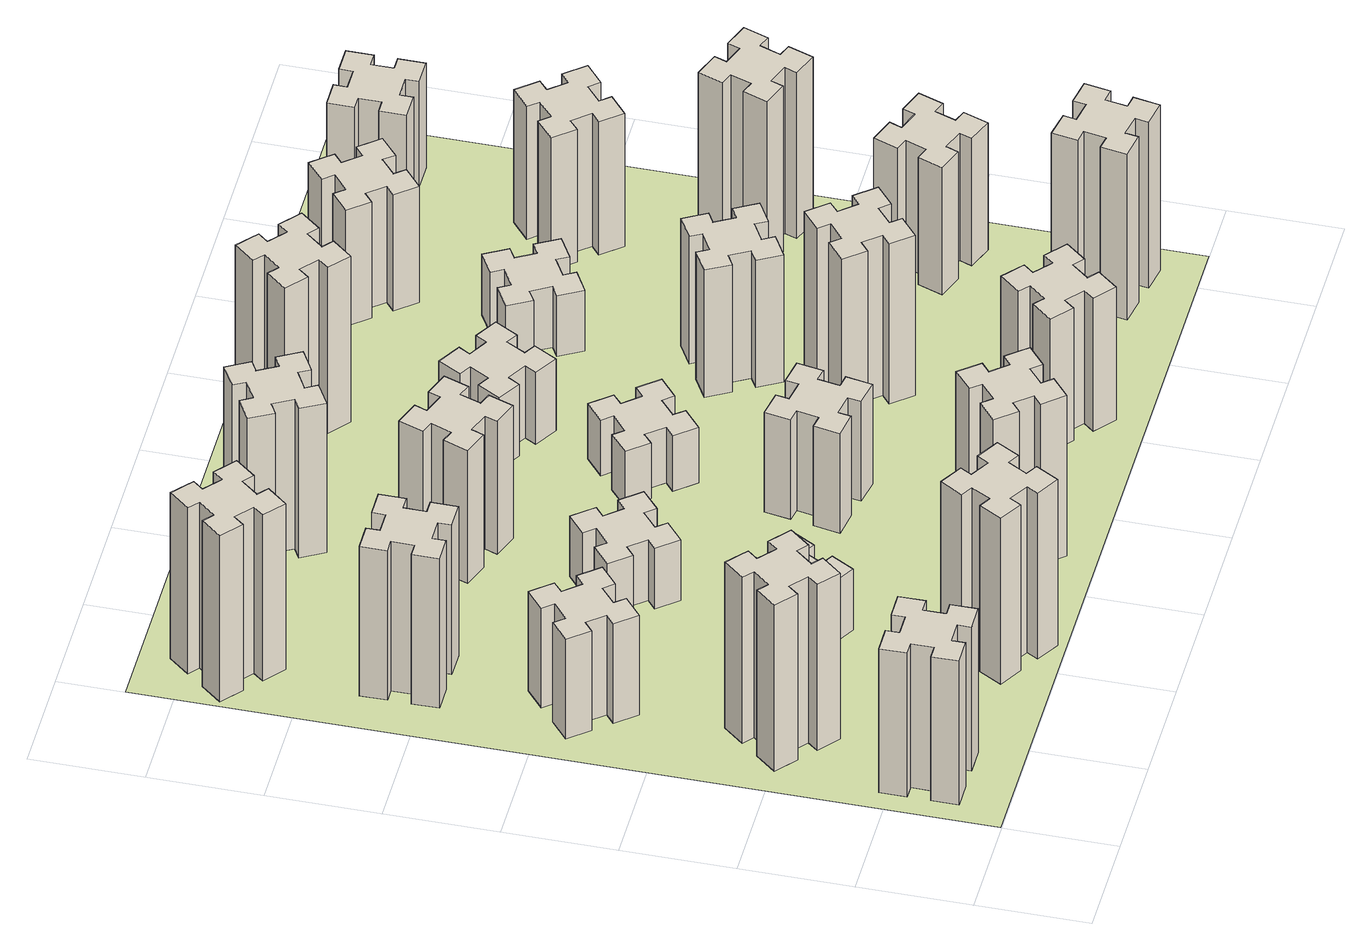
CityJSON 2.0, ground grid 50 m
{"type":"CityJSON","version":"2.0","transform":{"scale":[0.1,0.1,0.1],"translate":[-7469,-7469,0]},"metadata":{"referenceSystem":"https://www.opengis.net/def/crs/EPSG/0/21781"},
"CityObjects":{
"building1":{"type":"Building","attributes":{"class":"1000","function":"1000","usage":"1000","yearOfConstruction":2016,"roofType":"1000","measuredHeight":78,"storeysAboveGround":30,"storeysBelowGround":0},"geometry":[{"type":"Solid","lod":"1","boundaries":[[[[0,1,2,3,4,5,6,7,8,9,10,11,12,13,14,15,16,17,18,19]],[[17,16,20,21]],[[16,15,22,20]],[[15,14,23,22]],[[14,13,24,23]],[[13,12,25,24]],[[12,11,26,25]],[[11,10,27,26]],[[10,9,28,27]],[[9,8,29,28]],[[8,7,30,29]],[[7,6,31,30]],[[6,5,32,31]],[[5,4,33,32]],[[4,3,34,33]],[[3,2,35,34]],[[2,1,36,35]],[[1,0,37,36]],[[0,19,38,37]],[[19,18,39,38]],[[18,17,21,39]],[[24,25,26,27,28,29,30,31,32,33,34,35,36,37,38,39,21,20,22,23]]]]}]},
"building2":{"type":"Building","attributes":{"class":"1000","function":"1000","usage":"1000","yearOfConstruction":2016,"roofType":"1000","measuredHeight":90,"storeysAboveGround":30,"storeysBelowGround":0},"geometry":[{"type":"Solid","lod":"1","boundaries":[[[[40,41,42,43,44,45,46,47,48,49,50,51,52,53,54,55,56,57,58,59]],[[57,56,60,61]],[[56,55,62,60]],[[55,54,63,62]],[[54,53,64,63]],[[53,52,65,64]],[[52,51,66,65]],[[51,50,67,66]],[[50,49,68,67]],[[49,48,69,68]],[[48,47,70,69]],[[47,46,71,70]],[[46,45,72,71]],[[45,44,73,72]],[[44,43,74,73]],[[43,42,75,74]],[[42,41,76,75]],[[41,40,77,76]],[[40,59,78,77]],[[59,58,79,78]],[[58,57,61,79]],[[64,65,66,67,68,69,70,71,72,73,74,75,76,77,78,79,61,60,62,63]]]]}]},
"building3":{"type":"Building","attributes":{"class":"1000","function":"1000","usage":"1000","yearOfConstruction":2016,"roofType":"1000","measuredHeight":54,"storeysAboveGround":30,"storeysBelowGround":0},"geometry":[{"type":"Solid","lod":"1","boundaries":[[[[80,81,82,83,84,85,86,87,88,89,90,91,92,93,94,95,96,97,98,99]],[[97,96,100,101]],[[96,95,102,100]],[[95,94,103,102]],[[94,93,104,103]],[[93,92,105,104]],[[92,91,106,105]],[[91,90,107,106]],[[90,89,108,107]],[[89,88,109,108]],[[88,87,110,109]],[[87,86,111,110]],[[86,85,112,111]],[[85,84,113,112]],[[84,83,114,113]],[[83,82,115,114]],[[82,81,116,115]],[[81,80,117,116]],[[80,99,118,117]],[[99,98,119,118]],[[98,97,101,119]],[[104,105,106,107,108,109,110,111,112,113,114,115,116,117,118,119,101,100,102,103]]]]}]},
"building4":{"type":"Building","attributes":{"class":"1000","function":"1000","usage":"1000","yearOfConstruction":2016,"roofType":"1000","measuredHeight":81,"storeysAboveGround":30,"storeysBelowGround":0},"geometry":[{"type":"Solid","lod":"1","boundaries":[[[[120,121,122,123,124,125,126,127,128,129,130,131,132,133,134,135,136,137,138,139]],[[137,136,140,141]],[[136,135,142,140]],[[135,134,143,142]],[[134,133,144,143]],[[133,132,145,144]],[[132,131,146,145]],[[131,130,147,146]],[[130,129,148,147]],[[129,128,149,148]],[[128,127,150,149]],[[127,126,151,150]],[[126,125,152,151]],[[125,124,153,152]],[[124,123,154,153]],[[123,122,155,154]],[[122,121,156,155]],[[121,120,157,156]],[[120,139,158,157]],[[139,138,159,158]],[[138,137,141,159]],[[144,145,146,147,148,149,150,151,152,153,154,155,156,157,158,159,141,140,142,143]]]]}]},
"building5":{"type":"Building","attributes":{"class":"1000","function":"1000","usage":"1000","yearOfConstruction":2016,"roofType":"1000","measuredHeight":90,"storeysAboveGround":30,"storeysBelowGround":0},"geometry":[{"type":"Solid","lod":"1","boundaries":[[[[160,161,162,163,164,165,166,167,168,169,170,171,172,173,174,175,176,177,178,179]],[[177,176,180,181]],[[176,175,182,180]],[[175,174,183,182]],[[174,173,184,183]],[[173,172,185,184]],[[172,171,186,185]],[[171,170,187,186]],[[170,169,188,187]],[[169,168,189,188]],[[168,167,190,189]],[[167,166,191,190]],[[166,165,192,191]],[[165,164,193,192]],[[164,163,194,193]],[[163,162,195,194]],[[162,161,196,195]],[[161,160,197,196]],[[160,179,198,197]],[[179,178,199,198]],[[178,177,181,199]],[[184,185,186,187,188,189,190,191,192,193,194,195,196,197,198,199,181,180,182,183]]]]}]},
"building6":{"type":"Building","attributes":{"class":"1000","function":"1000","usage":"1000","yearOfConstruction":2016,"roofType":"1000","measuredHeight":90,"storeysAboveGround":30,"storeysBelowGround":0},"geometry":[{"type":"Solid","lod":"1","boundaries":[[[[200,201,202,203,204,205,206,207,208,209,210,211,212,213,214,215,216,217,218,219]],[[217,216,220,221]],[[216,215,222,220]],[[215,214,223,222]],[[214,213,224,223]],[[213,212,225,224]],[[212,211,226,225]],[[211,210,227,226]],[[210,209,228,227]],[[209,208,229,228]],[[208,207,230,229]],[[207,206,231,230]],[[206,205,232,231]],[[205,204,233,232]],[[204,203,234,233]],[[203,202,235,234]],[[202,201,236,235]],[[201,200,237,236]],[[200,219,238,237]],[[219,218,239,238]],[[218,217,221,239]],[[224,225,226,227,228,229,230,231,232,233,234,235,236,237,238,239,221,220,222,223]]]]}]},
"building7":{"type":"Building","attributes":{"class":"1000","function":"1000","usage":"1000","yearOfConstruction":2016,"roofType":"1000","measuredHeight":33,"storeysAboveGround":30,"storeysBelowGround":0},"geometry":[{"type":"Solid","lod":"1","boundaries":[[[[240,241,242,243,244,245,246,247,248,249,250,251,252,253,254,255,256,257,258,259]],[[257,256,260,261]],[[256,255,262,260]],[[255,254,263,262]],[[254,253,264,263]],[[253,252,265,264]],[[252,251,266,265]],[[251,250,267,266]],[[250,249,268,267]],[[249,248,269,268]],[[248,247,270,269]],[[247,246,271,270]],[[246,245,272,271]],[[245,244,273,272]],[[244,243,274,273]],[[243,242,275,274]],[[242,241,276,275]],[[241,240,277,276]],[[240,259,278,277]],[[259,258,279,278]],[[258,257,261,279]],[[264,265,266,267,268,269,270,271,272,273,274,275,276,277,278,279,261,260,262,263]]]]}]},
"building8":{"type":"Building","attributes":{"class":"1000","function":"1000","usage":"1000","yearOfConstruction":2016,"roofType":"1000","measuredHeight":33,"storeysAboveGround":30,"storeysBelowGround":0},"geometry":[{"type":"Solid","lod":"1","boundaries":[[[[280,281,282,283,284,285,286,287,288,289,290,291,292,293,294,295,296,297,298,299]],[[297,296,300,301]],[[296,295,302,300]],[[295,294,303,302]],[[294,293,304,303]],[[293,292,305,304]],[[292,291,306,305]],[[291,290,307,306]],[[290,289,308,307]],[[289,288,309,308]],[[288,287,310,309]],[[287,286,311,310]],[[286,285,312,311]],[[285,284,313,312]],[[284,283,314,313]],[[283,282,315,314]],[[282,281,316,315]],[[281,280,317,316]],[[280,299,318,317]],[[299,298,319,318]],[[298,297,301,319]],[[304,305,306,307,308,309,310,311,312,313,314,315,316,317,318,319,301,300,302,303]]]]}]},
"building9":{"type":"Building","attributes":{"class":"1000","function":"1000","usage":"1000","yearOfConstruction":2016,"roofType":"1000","measuredHeight":87,"storeysAboveGround":30,"storeysBelowGround":0},"geometry":[{"type":"Solid","lod":"1","boundaries":[[[[320,321,322,323,324,325,326,327,328,329,330,331,332,333,334,335,336,337,338,339]],[[337,336,340,341]],[[336,335,342,340]],[[335,334,343,342]],[[334,333,344,343]],[[333,332,345,344]],[[332,331,346,345]],[[331,330,347,346]],[[330,329,348,347]],[[329,328,349,348]],[[328,327,350,349]],[[327,326,351,350]],[[326,325,352,351]],[[325,324,353,352]],[[324,323,354,353]],[[323,322,355,354]],[[322,321,356,355]],[[321,320,357,356]],[[320,339,358,357]],[[339,338,359,358]],[[338,337,341,359]],[[344,345,346,347,348,349,350,351,352,353,354,355,356,357,358,359,341,340,342,343]]]]}]},
"building10":{"type":"Building","attributes":{"class":"1000","function":"1000","usage":"1000","yearOfConstruction":2016,"roofType":"1000","measuredHeight":72,"storeysAboveGround":30,"storeysBelowGround":0},"geometry":[{"type":"Solid","lod":"1","boundaries":[[[[360,361,362,363,364,365,366,367,368,369,370,371,372,373,374,375,376,377,378,379]],[[377,376,380,381]],[[376,375,382,380]],[[375,374,383,382]],[[374,373,384,383]],[[373,372,385,384]],[[372,371,386,385]],[[371,370,387,386]],[[370,369,388,387]],[[369,368,389,388]],[[368,367,390,389]],[[367,366,391,390]],[[366,365,392,391]],[[365,364,393,392]],[[364,363,394,393]],[[363,362,395,394]],[[362,361,396,395]],[[361,360,397,396]],[[360,379,398,397]],[[379,378,399,398]],[[378,377,381,399]],[[384,385,386,387,388,389,390,391,392,393,394,395,396,397,398,399,381,380,382,383]]]]}]},
"building11":{"type":"Building","attributes":{"class":"1000","function":"1000","usage":"1000","yearOfConstruction":2016,"roofType":"1000","measuredHeight":81,"storeysAboveGround":30,"storeysBelowGround":0},"geometry":[{"type":"Solid","lod":"1","boundaries":[[[[400,401,402,403,404,405,406,407,408,409,410,411,412,413,414,415,416,417,418,419]],[[417,416,420,421]],[[416,415,422,420]],[[415,414,423,422]],[[414,413,424,423]],[[413,412,425,424]],[[412,411,426,425]],[[411,410,427,426]],[[410,409,428,427]],[[409,408,429,428]],[[408,407,430,429]],[[407,406,431,430]],[[406,405,432,431]],[[405,404,433,432]],[[404,403,434,433]],[[403,402,435,434]],[[402,401,436,435]],[[401,400,437,436]],[[400,419,438,437]],[[419,418,439,438]],[[418,417,421,439]],[[424,425,426,427,428,429,430,431,432,433,434,435,436,437,438,439,421,420,422,423]]]]}]},
"building12":{"type":"Building","attributes":{"class":"1000","function":"1000","usage":"1000","yearOfConstruction":2016,"roofType":"1000","measuredHeight":54,"storeysAboveGround":30,"storeysBelowGround":0},"geometry":[{"type":"Solid","lod":"1","boundaries":[[[[440,441,442,443,444,445,446,447,448,449,450,451,452,453,454,455,456,457,458,459]],[[457,456,460,461]],[[456,455,462,460]],[[455,454,463,462]],[[454,453,464,463]],[[453,452,465,464]],[[452,451,466,465]],[[451,450,467,466]],[[450,449,468,467]],[[449,448,469,468]],[[448,447,470,469]],[[447,446,471,470]],[[446,445,472,471]],[[445,444,473,472]],[[444,443,474,473]],[[443,442,475,474]],[[442,441,476,475]],[[441,440,477,476]],[[440,459,478,477]],[[459,458,479,478]],[[458,457,461,479]],[[464,465,466,467,468,469,470,471,472,473,474,475,476,477,478,479,461,460,462,463]]]]}]},
"building13":{"type":"Building","attributes":{"class":"1000","function":"1000","usage":"1000","yearOfConstruction":2016,"roofType":"1000","measuredHeight":30,"storeysAboveGround":30,"storeysBelowGround":0},"geometry":[{"type":"Solid","lod":"1","boundaries":[[[[480,481,482,483,484,485,486,487,488,489,490,491,492,493,494,495,496,497,498,499]],[[497,496,500,501]],[[496,495,502,500]],[[495,494,503,502]],[[494,493,504,503]],[[493,492,505,504]],[[492,491,506,505]],[[491,490,507,506]],[[490,489,508,507]],[[489,488,509,508]],[[488,487,510,509]],[[487,486,511,510]],[[486,485,512,511]],[[485,484,513,512]],[[484,483,514,513]],[[483,482,515,514]],[[482,481,516,515]],[[481,480,517,516]],[[480,499,518,517]],[[499,498,519,518]],[[498,497,501,519]],[[504,505,506,507,508,509,510,511,512,513,514,515,516,517,518,519,501,500,502,503]]]]}]},
"building14":{"type":"Building","attributes":{"class":"1000","function":"1000","usage":"1000","yearOfConstruction":2016,"roofType":"1000","measuredHeight":72,"storeysAboveGround":30,"storeysBelowGround":0},"geometry":[{"type":"Solid","lod":"1","boundaries":[[[[520,521,522,523,524,525,526,527,528,529,530,531,532,533,534,535,536,537,538,539]],[[537,536,540,541]],[[536,535,542,540]],[[535,534,543,542]],[[534,533,544,543]],[[533,532,545,544]],[[532,531,546,545]],[[531,530,547,546]],[[530,529,548,547]],[[529,528,549,548]],[[528,527,550,549]],[[527,526,551,550]],[[526,525,552,551]],[[525,524,553,552]],[[524,523,554,553]],[[523,522,555,554]],[[522,521,556,555]],[[521,520,557,556]],[[520,539,558,557]],[[539,538,559,558]],[[538,537,541,559]],[[544,545,546,547,548,549,550,551,552,553,554,555,556,557,558,559,541,540,542,543]]]]}]},
"building15":{"type":"Building","attributes":{"class":"1000","function":"1000","usage":"1000","yearOfConstruction":2016,"roofType":"1000","measuredHeight":39,"storeysAboveGround":30,"storeysBelowGround":0},"geometry":[{"type":"Solid","lod":"1","boundaries":[[[[560,561,562,563,564,565,566,567,568,569,570,571,572,573,574,575,576,577,578,579]],[[577,576,580,581]],[[576,575,582,580]],[[575,574,583,582]],[[574,573,584,583]],[[573,572,585,584]],[[572,571,586,585]],[[571,570,587,586]],[[570,569,588,587]],[[569,568,589,588]],[[568,567,590,589]],[[567,566,591,590]],[[566,565,592,591]],[[565,564,593,592]],[[564,563,594,593]],[[563,562,595,594]],[[562,561,596,595]],[[561,560,597,596]],[[560,579,598,597]],[[579,578,599,598]],[[578,577,581,599]],[[584,585,586,587,588,589,590,591,592,593,594,595,596,597,598,599,581,580,582,583]]]]}]},
"building16":{"type":"Building","attributes":{"class":"1000","function":"1000","usage":"1000","yearOfConstruction":2016,"roofType":"1000","measuredHeight":90,"storeysAboveGround":30,"storeysBelowGround":0},"geometry":[{"type":"Solid","lod":"1","boundaries":[[[[600,601,602,603,604,605,606,607,608,609,610,611,612,613,614,615,616,617,618,619]],[[617,616,620,621]],[[616,615,622,620]],[[615,614,623,622]],[[614,613,624,623]],[[613,612,625,624]],[[612,611,626,625]],[[611,610,627,626]],[[610,609,628,627]],[[609,608,629,628]],[[608,607,630,629]],[[607,606,631,630]],[[606,605,632,631]],[[605,604,633,632]],[[604,603,634,633]],[[603,602,635,634]],[[602,601,636,635]],[[601,600,637,636]],[[600,619,638,637]],[[619,618,639,638]],[[618,617,621,639]],[[624,625,626,627,628,629,630,631,632,633,634,635,636,637,638,639,621,620,622,623]]]]}]},
"building17":{"type":"Building","attributes":{"class":"1000","function":"1000","usage":"1000","yearOfConstruction":2016,"roofType":"1000","measuredHeight":87,"storeysAboveGround":30,"storeysBelowGround":0},"geometry":[{"type":"Solid","lod":"1","boundaries":[[[[640,641,642,643,644,645,646,647,648,649,650,651,652,653,654,655,656,657,658,659]],[[657,656,660,661]],[[656,655,662,660]],[[655,654,663,662]],[[654,653,664,663]],[[653,652,665,664]],[[652,651,666,665]],[[651,650,667,666]],[[650,649,668,667]],[[649,648,669,668]],[[648,647,670,669]],[[647,646,671,670]],[[646,645,672,671]],[[645,644,673,672]],[[644,643,674,673]],[[643,642,675,674]],[[642,641,676,675]],[[641,640,677,676]],[[640,659,678,677]],[[659,658,679,678]],[[658,657,661,679]],[[664,665,666,667,668,669,670,671,672,673,674,675,676,677,678,679,661,660,662,663]]]]}]},
"building18":{"type":"Building","attributes":{"class":"1000","function":"1000","usage":"1000","yearOfConstruction":2016,"roofType":"1000","measuredHeight":69,"storeysAboveGround":30,"storeysBelowGround":0},"geometry":[{"type":"Solid","lod":"1","boundaries":[[[[680,681,682,683,684,685,686,687,688,689,690,691,692,693,694,695,696,697,698,699]],[[697,696,700,701]],[[696,695,702,700]],[[695,694,703,702]],[[694,693,704,703]],[[693,692,705,704]],[[692,691,706,705]],[[691,690,707,706]],[[690,689,708,707]],[[689,688,709,708]],[[688,687,710,709]],[[687,686,711,710]],[[686,685,712,711]],[[685,684,713,712]],[[684,683,714,713]],[[683,682,715,714]],[[682,681,716,715]],[[681,680,717,716]],[[680,699,718,717]],[[699,698,719,718]],[[698,697,701,719]],[[704,705,706,707,708,709,710,711,712,713,714,715,716,717,718,719,701,700,702,703]]]]}]},
"building19":{"type":"Building","attributes":{"class":"1000","function":"1000","usage":"1000","yearOfConstruction":2016,"roofType":"1000","measuredHeight":33,"storeysAboveGround":30,"storeysBelowGround":0},"geometry":[{"type":"Solid","lod":"1","boundaries":[[[[720,721,722,723,724,725,726,727,728,729,730,731,732,733,734,735,736,737,738,739]],[[737,736,740,741]],[[736,735,742,740]],[[735,734,743,742]],[[734,733,744,743]],[[733,732,745,744]],[[732,731,746,745]],[[731,730,747,746]],[[730,729,748,747]],[[729,728,749,748]],[[728,727,750,749]],[[727,726,751,750]],[[726,725,752,751]],[[725,724,753,752]],[[724,723,754,753]],[[723,722,755,754]],[[722,721,756,755]],[[721,720,757,756]],[[720,739,758,757]],[[739,738,759,758]],[[738,737,741,759]],[[744,745,746,747,748,749,750,751,752,753,754,755,756,757,758,759,741,740,742,743]]]]}]},
"building20":{"type":"Building","attributes":{"class":"1000","function":"1000","usage":"1000","yearOfConstruction":2016,"roofType":"1000","measuredHeight":90,"storeysAboveGround":30,"storeysBelowGround":0},"geometry":[{"type":"Solid","lod":"1","boundaries":[[[[760,761,762,763,764,765,766,767,768,769,770,771,772,773,774,775,776,777,778,779]],[[777,776,780,781]],[[776,775,782,780]],[[775,774,783,782]],[[774,773,784,783]],[[773,772,785,784]],[[772,771,786,785]],[[771,770,787,786]],[[770,769,788,787]],[[769,768,789,788]],[[768,767,790,789]],[[767,766,791,790]],[[766,765,792,791]],[[765,764,793,792]],[[764,763,794,793]],[[763,762,795,794]],[[762,761,796,795]],[[761,760,797,796]],[[760,779,798,797]],[[779,778,799,798]],[[778,777,781,799]],[[784,785,786,787,788,789,790,791,792,793,794,795,796,797,798,799,781,780,782,783]]]]}]},
"building21":{"type":"Building","attributes":{"class":"1000","function":"1000","usage":"1000","yearOfConstruction":2016,"roofType":"1000","measuredHeight":63,"storeysAboveGround":30,"storeysBelowGround":0},"geometry":[{"type":"Solid","lod":"1","boundaries":[[[[800,801,802,803,804,805,806,807,808,809,810,811,812,813,814,815,816,817,818,819]],[[817,816,820,821]],[[816,815,822,820]],[[815,814,823,822]],[[814,813,824,823]],[[813,812,825,824]],[[812,811,826,825]],[[811,810,827,826]],[[810,809,828,827]],[[809,808,829,828]],[[808,807,830,829]],[[807,806,831,830]],[[806,805,832,831]],[[805,804,833,832]],[[804,803,834,833]],[[803,802,835,834]],[[802,801,836,835]],[[801,800,837,836]],[[800,819,838,837]],[[819,818,839,838]],[[818,817,821,839]],[[824,825,826,827,828,829,830,831,832,833,834,835,836,837,838,839,821,820,822,823]]]]}]},
"building22":{"type":"Building","attributes":{"class":"1000","function":"1000","usage":"1000","yearOfConstruction":2016,"roofType":"1000","measuredHeight":69,"storeysAboveGround":30,"storeysBelowGround":0},"geometry":[{"type":"Solid","lod":"1","boundaries":[[[[840,841,842,843,844,845,846,847,848,849,850,851,852,853,854,855,856,857,858,859]],[[857,856,860,861]],[[856,855,862,860]],[[855,854,863,862]],[[854,853,864,863]],[[853,852,865,864]],[[852,851,866,865]],[[851,850,867,866]],[[850,849,868,867]],[[849,848,869,868]],[[848,847,870,869]],[[847,846,871,870]],[[846,845,872,871]],[[845,844,873,872]],[[844,843,874,873]],[[843,842,875,874]],[[842,841,876,875]],[[841,840,877,876]],[[840,859,878,877]],[[859,858,879,878]],[[858,857,861,879]],[[864,865,866,867,868,869,870,871,872,873,874,875,876,877,878,879,861,860,862,863]]]]}]},
"building23":{"type":"Building","attributes":{"class":"1000","function":"1000","usage":"1000","yearOfConstruction":2016,"roofType":"1000","measuredHeight":90,"storeysAboveGround":30,"storeysBelowGround":0},"geometry":[{"type":"Solid","lod":"1","boundaries":[[[[880,881,882,883,884,885,886,887,888,889,890,891,892,893,894,895,896,897,898,899]],[[897,896,900,901]],[[896,895,902,900]],[[895,894,903,902]],[[894,893,904,903]],[[893,892,905,904]],[[892,891,906,905]],[[891,890,907,906]],[[890,889,908,907]],[[889,888,909,908]],[[888,887,910,909]],[[887,886,911,910]],[[886,885,912,911]],[[885,884,913,912]],[[884,883,914,913]],[[883,882,915,914]],[[882,881,916,915]],[[881,880,917,916]],[[880,899,918,917]],[[899,898,919,918]],[[898,897,901,919]],[[904,905,906,907,908,909,910,911,912,913,914,915,916,917,918,919,901,900,902,903]]]]}]},
"building24":{"type":"Building","attributes":{"class":"1000","function":"1000","usage":"1000","yearOfConstruction":2016,"roofType":"1000","measuredHeight":72,"storeysAboveGround":30,"storeysBelowGround":0},"geometry":[{"type":"Solid","lod":"1","boundaries":[[[[920,921,922,923,924,925,926,927,928,929,930,931,932,933,934,935,936,937,938,939]],[[937,936,940,941]],[[936,935,942,940]],[[935,934,943,942]],[[934,933,944,943]],[[933,932,945,944]],[[932,931,946,945]],[[931,930,947,946]],[[930,929,948,947]],[[929,928,949,948]],[[928,927,950,949]],[[927,926,951,950]],[[926,925,952,951]],[[925,924,953,952]],[[924,923,954,953]],[[923,922,955,954]],[[922,921,956,955]],[[921,920,957,956]],[[920,939,958,957]],[[939,938,959,958]],[[938,937,941,959]],[[944,945,946,947,948,949,950,951,952,953,954,955,956,957,958,959,941,940,942,943]]]]}]},
"building25":{"type":"Building","attributes":{"class":"1000","function":"1000","usage":"1000","yearOfConstruction":2016,"roofType":"1000","measuredHeight":57,"storeysAboveGround":30,"storeysBelowGround":0},"geometry":[{"type":"Solid","lod":"1","boundaries":[[[[960,961,962,963,964,965,966,967,968,969,970,971,972,973,974,975,976,977,978,979]],[[977,976,980,981]],[[976,975,982,980]],[[975,974,983,982]],[[974,973,984,983]],[[973,972,985,984]],[[972,971,986,985]],[[971,970,987,986]],[[970,969,988,987]],[[969,968,989,988]],[[968,967,990,989]],[[967,966,991,990]],[[966,965,992,991]],[[965,964,993,992]],[[964,963,994,993]],[[963,962,995,994]],[[962,961,996,995]],[[961,960,997,996]],[[960,979,998,997]],[[979,978,999,998]],[[978,977,981,999]],[[984,985,986,987,988,989,990,991,992,993,994,995,996,997,998,999,981,980,982,983]]]]}]},
"landuse1":{"type":"LandUse","attributes":{"name":"plot1","function":"1010"},"geometry":[{"type":"MultiSurface","lod":"1","boundaries":[[[1000,1001,1002,1003]]]}]}
},
"vertices":[
[165,425,0],[165,325,0],[105,325,0],[105,205,0],[225,205,0],[225,265,0],[325,265,0],[325,205,0],[445,205,0],[445,325,0],[385,325,0],[385,425,0],[445,425,0],[445,545,0],[325,545,0],[325,485,0],[225,485,0],[225,545,0],[105,545,0],[105,425,0],[225,485,780],[225,545,780],[325,485,780],[325,545,780],[445,545,780],[445,425,780],[385,425,780],[385,325,780],[445,325,780],[445,205,780],[325,205,780],[325,265,780],[225,265,780],[225,205,780],[105,205,780],[105,325,780],[165,325,780],[165,425,780],[105,425,780],[105,545,780],
[484,1067,0],[408,1132,0],[446,1178,0],[354,1255,0],[277,1163,0],[323,1124,0],[259,1048,0],[213,1086,0],[136,994,0],[228,917,0],[266,963,0],[343,899,0],[304,853,0],[396,776,0],[473,868,0],[427,906,0],[492,983,0],[538,944,0],[615,1036,0],[523,1113,0],[492,983,900],[538,944,900],[427,906,900],[473,868,900],[396,776,900],[304,853,900],[343,899,900],[266,963,900],[228,917,900],[136,994,900],[213,1086,900],[259,1048,900],[323,1124,900],[277,1163,900],[354,1255,900],[446,1178,900],[408,1132,900],[484,1067,900],[523,1113,900],[615,1036,900],
[492,1888,0],[427,1964,0],[473,2003,0],[396,2095,0],[304,2018,0],[343,1972,0],[266,1907,0],[228,1953,0],[136,1876,0],[213,1784,0],[259,1823,0],[323,1746,0],[277,1708,0],[354,1616,0],[446,1693,0],[408,1739,0],[484,1803,0],[523,1757,0],[615,1834,0],[538,1926,0],[484,1803,540],[523,1757,540],[408,1739,540],[446,1693,540],[354,1616,540],[277,1708,540],[323,1746,540],[259,1823,540],[213,1784,540],[136,1876,540],[228,1953,540],[266,1907,540],[343,1972,540],[304,2018,540],[396,2095,540],[473,2003,540],[427,1964,540],[492,1888,540],[538,1926,540],[615,1834,540],
[485,2545,0],[485,2645,0],[545,2645,0],[545,2765,0],[425,2765,0],[425,2705,0],[325,2705,0],[325,2765,0],[205,2765,0],[205,2645,0],[265,2645,0],[265,2545,0],[205,2545,0],[205,2425,0],[325,2425,0],[325,2485,0],[425,2485,0],[425,2425,0],[545,2425,0],[545,2545,0],[425,2485,810],[425,2425,810],[325,2485,810],[325,2425,810],[205,2425,810],[205,2545,810],[265,2545,810],[265,2645,810],[205,2645,810],[205,2765,810],[325,2765,810],[325,2705,810],[425,2705,810],[425,2765,810],[545,2765,810],[545,2645,810],[485,2645,810],[485,2545,810],[545,2545,810],[545,2425,810],
[1214,346,0],[1127,396,0],[1157,448,0],[1053,508,0],[993,404,0],[1045,374,0],[995,287,0],[943,317,0],[883,213,0],[987,153,0],[1017,205,0],[1104,155,0],[1074,103,0],[1178,43,0],[1238,147,0],[1186,177,0],[1236,264,0],[1288,234,0],[1348,338,0],[1244,398,0],[1236,264,900],[1288,234,900],[1186,177,900],[1238,147,900],[1178,43,900],[1074,103,900],[1104,155,900],[1017,205,900],[987,153,900],[883,213,900],[943,317,900],[995,287,900],[1045,374,900],[993,404,900],[1053,508,900],[1157,448,900],[1127,396,900],[1214,346,900],[1244,398,900],[1348,338,900],
[384,3387,0],[308,3452,0],[346,3498,0],[254,3575,0],[177,3483,0],[223,3444,0],[159,3368,0],[113,3406,0],[36,3314,0],[128,3237,0],[166,3283,0],[243,3219,0],[204,3173,0],[296,3096,0],[373,3188,0],[327,3226,0],[392,3303,0],[438,3264,0],[515,3356,0],[423,3433,0],[392,3303,900],[438,3264,900],[327,3226,900],[373,3188,900],[296,3096,900],[204,3173,900],[243,3219,900],[166,3283,900],[128,3237,900],[36,3314,900],[113,3406,900],[159,3368,900],[223,3444,900],[177,3483,900],[254,3575,900],[346,3498,900],[308,3452,900],[384,3387,900],[423,3433,900],[515,3356,900],
[1086,1017,0],[1136,1104,0],[1188,1074,0],[1248,1178,0],[1144,1238,0],[1114,1186,0],[1027,1236,0],[1057,1288,0],[953,1348,0],[893,1244,0],[945,1214,0],[895,1127,0],[843,1157,0],[783,1053,0],[887,993,0],[917,1045,0],[1004,995,0],[974,943,0],[1078,883,0],[1138,987,0],[1004,995,330],[974,943,330],[917,1045,330],[887,993,330],[783,1053,330],[843,1157,330],[895,1127,330],[945,1214,330],[893,1244,330],[953,1348,330],[1057,1288,330],[1027,1236,330],[1114,1186,330],[1144,1238,330],[1248,1178,330],[1188,1074,330],[1136,1104,330],[1086,1017,330],[1138,987,330],[1078,883,330],
[1083,1972,0],[1006,1907,0],[968,1953,0],[876,1876,0],[953,1784,0],[999,1823,0],[1063,1746,0],[1017,1708,0],[1094,1616,0],[1186,1693,0],[1148,1739,0],[1224,1803,0],[1263,1757,0],[1355,1834,0],[1278,1926,0],[1232,1888,0],[1167,1964,0],[1213,2003,0],[1136,2095,0],[1044,2018,0],[1167,1964,330],[1213,2003,330],[1232,1888,330],[1278,1926,330],[1355,1834,330],[1263,1757,330],[1224,1803,330],[1148,1739,330],[1186,1693,330],[1094,1616,330],[1017,1708,330],[1063,1746,330],[999,1823,330],[953,1784,330],[876,1876,330],[968,1953,330],[1006,1907,330],[1083,1972,330],[1044,2018,330],[1136,2095,330],
[1639,343,0],[1703,266,0],[1657,228,0],[1734,136,0],[1826,213,0],[1788,259,0],[1864,323,0],[1903,277,0],[1995,354,0],[1918,446,0],[1872,408,0],[1807,484,0],[1853,523,0],[1776,615,0],[1684,538,0],[1723,492,0],[1646,427,0],[1608,473,0],[1516,396,0],[1593,304,0],[1646,427,870],[1608,473,870],[1723,492,870],[1684,538,870],[1776,615,870],[1853,523,870],[1807,484,870],[1872,408,870],[1918,446,870],[1995,354,870],[1903,277,870],[1864,323,870],[1788,259,870],[1826,213,870],[1734,136,870],[1657,228,870],[1703,266,870],[1639,343,870],[1593,304,870],[1516,396,870],
[1302,2511,0],[1336,2605,0],[1392,2584,0],[1433,2697,0],[1320,2738,0],[1300,2682,0],[1206,2716,0],[1227,2772,0],[1114,2813,0],[1073,2700,0],[1129,2680,0],[1095,2586,0],[1039,2607,0],[997,2494,0],[1110,2453,0],[1131,2509,0],[1225,2475,0],[1204,2419,0],[1317,2377,0],[1358,2490,0],[1225,2475,720],[1204,2419,720],[1131,2509,720],[1110,2453,720],[997,2494,720],[1039,2607,720],[1095,2586,720],[1129,2680,720],[1073,2700,720],[1114,2813,720],[1227,2772,720],[1206,2716,720],[1300,2682,720],[1320,2738,720],[1433,2697,720],[1392,2584,720],[1336,2605,720],[1302,2511,720],[1358,2490,720],[1317,2377,720],
[995,3324,0],[1045,3237,0],[993,3207,0],[1053,3103,0],[1157,3163,0],[1127,3215,0],[1214,3265,0],[1244,3213,0],[1348,3273,0],[1288,3377,0],[1236,3347,0],[1186,3434,0],[1238,3464,0],[1178,3568,0],[1074,3508,0],[1104,3456,0],[1017,3406,0],[987,3458,0],[883,3398,0],[943,3294,0],[1017,3406,810],[987,3458,810],[1104,3456,810],[1074,3508,810],[1178,3568,810],[1238,3464,810],[1186,3434,810],[1236,3347,810],[1288,3377,810],[1348,3273,810],[1244,3213,810],[1214,3265,810],[1127,3215,810],[1157,3163,810],[1053,3103,810],[993,3207,810],[1045,3237,810],[995,3324,810],[943,3294,810],[883,3398,810],
[1787,1116,0],[1885,1098,0],[1875,1039,0],[1993,1018,0],[2014,1137,0],[1955,1147,0],[1972,1245,0],[2031,1235,0],[2052,1353,0],[1934,1374,0],[1924,1315,0],[1825,1332,0],[1836,1391,0],[1717,1412,0],[1697,1294,0],[1756,1284,0],[1738,1185,0],[1679,1196,0],[1658,1077,0],[1777,1057,0],[1738,1185,540],[1679,1196,540],[1756,1284,540],[1697,1294,540],[1717,1412,540],[1836,1391,540],[1825,1332,540],[1924,1315,540],[1934,1374,540],[2052,1353,540],[2031,1235,540],[1972,1245,540],[1955,1147,540],[2014,1137,540],[1993,1018,540],[1875,1039,540],[1885,1098,540],[1787,1116,540],[1777,1057,540],[1658,1077,540],
[1972,1988,0],[1907,2064,0],[1953,2103,0],[1876,2195,0],[1784,2118,0],[1823,2072,0],[1746,2007,0],[1708,2053,0],[1616,1976,0],[1693,1884,0],[1739,1923,0],[1803,1846,0],[1757,1808,0],[1834,1716,0],[1926,1793,0],[1888,1839,0],[1964,1903,0],[2003,1857,0],[2095,1934,0],[2018,2026,0],[1964,1903,300],[2003,1857,300],[1888,1839,300],[1926,1793,300],[1834,1716,300],[1757,1808,300],[1803,1846,300],[1739,1923,300],[1693,1884,300],[1616,1976,300],[1708,2053,300],[1746,2007,300],[1823,2072,300],[1784,2118,300],[1876,2195,300],[1953,2103,300],[1907,2064,300],[1972,1988,300],[2018,2026,300],[2095,1934,300],
[2486,323,0],[2563,259,0],[2524,213,0],[2616,136,0],[2693,228,0],[2647,266,0],[2712,343,0],[2758,304,0],[2835,396,0],[2743,473,0],[2704,427,0],[2628,492,0],[2666,538,0],[2574,615,0],[2497,523,0],[2543,484,0],[2479,408,0],[2433,446,0],[2356,354,0],[2448,277,0],[2479,408,720],[2433,446,720],[2543,484,720],[2497,523,720],[2574,615,720],[2666,538,720],[2628,492,720],[2704,427,720],[2743,473,720],[2835,396,720],[2758,304,720],[2712,343,720],[2647,266,720],[2693,228,720],[2616,136,720],[2524,213,720],[2563,259,720],[2486,323,720],[2448,277,720],[2356,354,720],
[2026,2497,0],[2076,2584,0],[2128,2554,0],[2188,2658,0],[2084,2718,0],[2054,2666,0],[1967,2716,0],[1997,2768,0],[1893,2828,0],[1833,2724,0],[1885,2694,0],[1835,2607,0],[1783,2637,0],[1723,2533,0],[1827,2473,0],[1857,2525,0],[1944,2475,0],[1914,2423,0],[2018,2363,0],[2078,2467,0],[1944,2475,390],[1914,2423,390],[1857,2525,390],[1827,2473,390],[1723,2533,390],[1783,2637,390],[1835,2607,390],[1885,2694,390],[1833,2724,390],[1893,2828,390],[1997,2768,390],[1967,2716,390],[2054,2666,390],[2084,2718,390],[2188,2658,390],[2128,2554,390],[2076,2584,390],[2026,2497,390],[2078,2467,390],[2018,2363,390],
[1746,3383,0],[1823,3319,0],[1784,3273,0],[1876,3196,0],[1953,3288,0],[1907,3326,0],[1972,3403,0],[2018,3364,0],[2095,3456,0],[2003,3533,0],[1964,3487,0],[1888,3552,0],[1926,3598,0],[1834,3675,0],[1757,3583,0],[1803,3544,0],[1739,3468,0],[1693,3506,0],[1616,3414,0],[1708,3337,0],[1739,3468,900],[1693,3506,900],[1803,3544,900],[1757,3583,900],[1834,3675,900],[1926,3598,900],[1888,3552,900],[1964,3487,900],[2003,3533,900],[2095,3456,900],[2018,3364,900],[1972,3403,900],[1907,3326,900],[1953,3288,900],[1876,3196,900],[1784,3273,900],[1823,3319,900],[1746,3383,900],[1708,3337,900],[1616,3414,900],
[2628,1099,0],[2704,1163,0],[2743,1117,0],[2835,1194,0],[2758,1286,0],[2712,1248,0],[2647,1324,0],[2693,1363,0],[2616,1455,0],[2524,1378,0],[2563,1332,0],[2486,1267,0],[2448,1313,0],[2356,1236,0],[2433,1144,0],[2479,1183,0],[2543,1106,0],[2497,1068,0],[2574,976,0],[2666,1053,0],[2543,1106,870],[2497,1068,870],[2479,1183,870],[2433,1144,870],[2356,1236,870],[2448,1313,870],[2486,1267,870],[2563,1332,870],[2524,1378,870],[2616,1455,870],[2693,1363,870],[2647,1324,870],[2712,1248,870],[2758,1286,870],[2835,1194,870],[2743,1117,870],[2704,1163,870],[2628,1099,870],[2666,1053,870],[2574,976,870],
[2475,1744,0],[2525,1657,0],[2473,1627,0],[2533,1523,0],[2637,1583,0],[2607,1635,0],[2694,1685,0],[2724,1633,0],[2828,1693,0],[2768,1797,0],[2716,1767,0],[2666,1854,0],[2718,1884,0],[2658,1988,0],[2554,1928,0],[2584,1876,0],[2497,1826,0],[2467,1878,0],[2363,1818,0],[2423,1714,0],[2497,1826,690],[2467,1878,690],[2584,1876,690],[2554,1928,690],[2658,1988,690],[2718,1884,690],[2666,1854,690],[2716,1767,690],[2768,1797,690],[2828,1693,690],[2724,1633,690],[2694,1685,690],[2607,1635,690],[2637,1583,690],[2533,1523,690],[2473,1627,690],[2525,1657,690],[2475,1744,690],[2423,1714,690],[2363,1818,690],
[2475,2584,0],[2525,2497,0],[2473,2467,0],[2533,2363,0],[2637,2423,0],[2607,2475,0],[2694,2525,0],[2724,2473,0],[2828,2533,0],[2768,2637,0],[2716,2607,0],[2666,2694,0],[2718,2724,0],[2658,2828,0],[2554,2768,0],[2584,2716,0],[2497,2666,0],[2467,2718,0],[2363,2658,0],[2423,2554,0],[2497,2666,330],[2467,2718,330],[2584,2716,330],[2554,2768,330],[2658,2828,330],[2718,2724,330],[2666,2694,330],[2716,2607,330],[2768,2637,330],[2828,2533,330],[2724,2473,330],[2694,2525,330],[2607,2475,330],[2637,2423,330],[2533,2363,330],[2473,2467,330],[2525,2497,330],[2475,2584,330],[2423,2554,330],[2363,2658,330],
[3504,475,0],[3405,492,0],[3416,551,0],[3297,572,0],[3277,454,0],[3336,444,0],[3318,345,0],[3259,356,0],[3238,237,0],[3357,217,0],[3367,276,0],[3465,258,0],[3455,199,0],[3573,178,0],[3594,297,0],[3535,307,0],[3552,405,0],[3611,395,0],[3632,513,0],[3514,534,0],[3552,405,900],[3611,395,900],[3535,307,900],[3594,297,900],[3573,178,900],[3455,199,900],[3465,258,900],[3367,276,900],[3357,217,900],[3238,237,900],[3259,356,900],[3318,345,900],[3336,444,900],[3277,454,900],[3297,572,900],[3416,551,900],[3405,492,900],[3504,475,900],[3514,534,900],[3632,513,900],
[2812,3368,0],[2747,3444,0],[2793,3483,0],[2716,3575,0],[2624,3498,0],[2663,3452,0],[2586,3387,0],[2548,3433,0],[2456,3356,0],[2533,3264,0],[2579,3303,0],[2643,3226,0],[2597,3188,0],[2674,3096,0],[2766,3173,0],[2728,3219,0],[2804,3283,0],[2843,3237,0],[2935,3314,0],[2858,3406,0],[2804,3283,630],[2843,3237,630],[2728,3219,630],[2766,3173,630],[2674,3096,630],[2597,3188,630],[2643,3226,630],[2579,3303,630],[2533,3264,630],[2456,3356,630],[2548,3433,630],[2586,3387,630],[2663,3452,630],[2624,3498,630],[2716,3575,630],[2793,3483,630],[2747,3444,630],[2812,3368,630],[2858,3406,630],[2935,3314,630],
[3351,1029,0],[3445,995,0],[3424,939,0],[3537,897,0],[3578,1010,0],[3522,1031,0],[3556,1125,0],[3612,1104,0],[3653,1217,0],[3540,1258,0],[3520,1202,0],[3426,1236,0],[3447,1292,0],[3334,1333,0],[3293,1220,0],[3349,1200,0],[3315,1106,0],[3259,1127,0],[3217,1014,0],[3330,973,0],[3315,1106,690],[3259,1127,690],[3349,1200,690],[3293,1220,690],[3334,1333,690],[3447,1292,690],[3426,1236,690],[3520,1202,690],[3540,1258,690],[3653,1217,690],[3612,1104,690],[3556,1125,690],[3522,1031,690],[3578,1010,690],[3537,897,690],[3424,939,690],[3445,995,690],[3351,1029,690],[3330,973,690],[3217,1014,690],
[3520,1942,0],[3426,1976,0],[3447,2032,0],[3334,2073,0],[3293,1960,0],[3349,1940,0],[3315,1846,0],[3259,1867,0],[3217,1754,0],[3330,1713,0],[3351,1769,0],[3445,1735,0],[3424,1679,0],[3537,1637,0],[3578,1750,0],[3522,1771,0],[3556,1865,0],[3612,1844,0],[3653,1957,0],[3540,1998,0],[3556,1865,900],[3612,1844,900],[3522,1771,900],[3578,1750,900],[3537,1637,900],[3424,1679,900],[3445,1735,900],[3351,1769,900],[3330,1713,900],[3217,1754,900],[3259,1867,900],[3315,1846,900],[3349,1940,900],[3293,1960,900],[3334,2073,900],[3447,2032,900],[3426,1976,900],[3520,1942,900],[3540,1998,900],[3653,1957,900],
[3119,2563,0],[3183,2486,0],[3137,2448,0],[3214,2356,0],[3306,2433,0],[3268,2479,0],[3344,2543,0],[3383,2497,0],[3475,2574,0],[3398,2666,0],[3352,2628,0],[3287,2704,0],[3333,2743,0],[3256,2835,0],[3164,2758,0],[3203,2712,0],[3126,2647,0],[3088,2693,0],[2996,2616,0],[3073,2524,0],[3126,2647,720],[3088,2693,720],[3203,2712,720],[3164,2758,720],[3256,2835,720],[3333,2743,720],[3287,2704,720],[3352,2628,720],[3398,2666,720],[3475,2574,720],[3383,2497,720],[3344,2543,720],[3268,2479,720],[3306,2433,720],[3214,2356,720],[3137,2448,720],[3183,2486,720],[3119,2563,720],[3073,2524,720],[2996,2616,720],
[3285,3325,0],[3385,3325,0],[3385,3265,0],[3505,3265,0],[3505,3385,0],[3445,3385,0],[3445,3485,0],[3505,3485,0],[3505,3605,0],[3385,3605,0],[3385,3545,0],[3285,3545,0],[3285,3605,0],[3165,3605,0],[3165,3485,0],[3225,3485,0],[3225,3385,0],[3165,3385,0],[3165,3265,0],[3285,3265,0],[3225,3385,570],[3165,3385,570],[3225,3485,570],[3165,3485,570],[3165,3605,570],[3285,3605,570],[3285,3545,570],[3385,3545,570],[3385,3605,570],[3505,3605,570],[3505,3485,570],[3445,3485,570],[3445,3385,570],[3505,3385,570],[3505,3265,570],[3385,3265,570],[3385,3325,570],[3285,3325,570],[3285,3265,570],[3165,3265,570],
[5,3705,0],[3705,3705,0],[3705,5,0],[5,5,0]
]}
